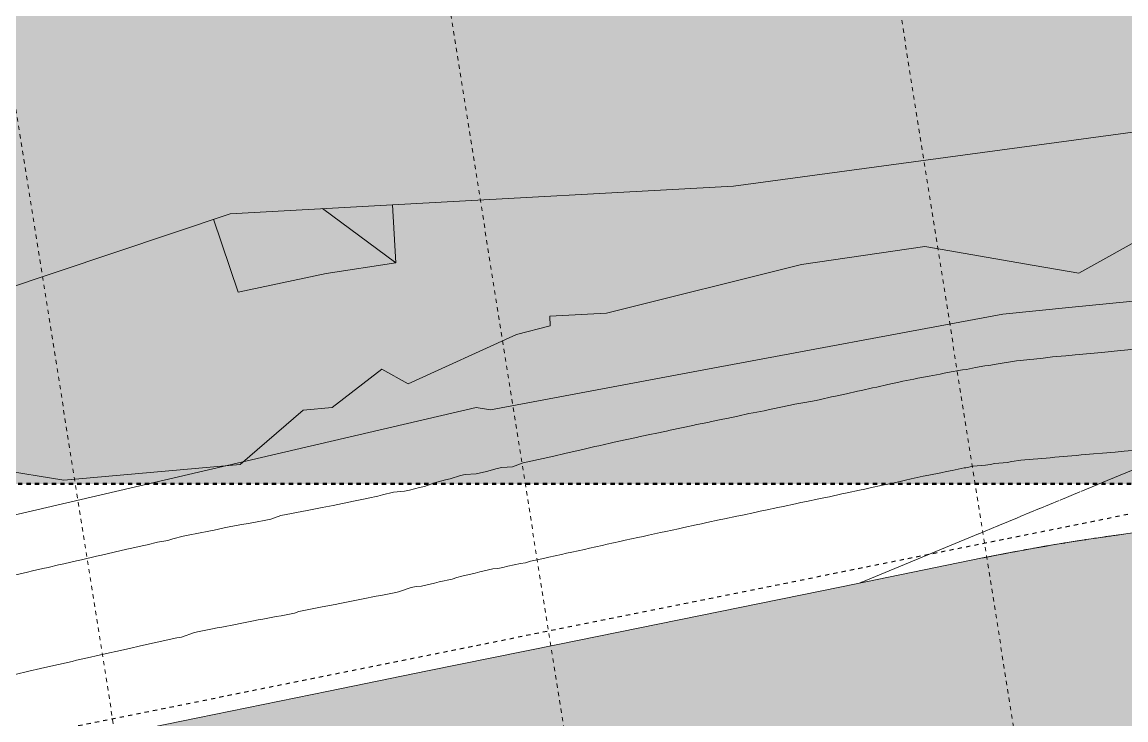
# Model space of a CAD drawing. Header units: metres. Extents: x -2515 to -2174, y 3875 to 4127.
# Drawn here: x -2288.11 to -2262.03, y 4054.32 to 4070.8 of the extents above; entities that cross this region are included whole.
import ezdxf

# ---------------------------------------------------------------- set-up
doc = ezdxf.new("R2010")
doc.units = ezdxf.units.M
for name, pattern in [('BOUNDARY Tighter', [0.008, 0.004, -0.002, 0, -0.002]), ('Dash Medium', [0.0075, 0.0045, -0.003]), ('Grid Line', [0.021, 0.012, -0.003, 0.003, -0.003])]:
    doc.linetypes.add(name, pattern=pattern)
for name, color, linetype, lineweight in [('A-DETL', 90, 'Continuous', 5), ('A-DETL-GENF', 92, 'Continuous', 5), ('A-FLOR', 192, 'Continuous', 5), ('A-FLOR-PATT', 8, 'Continuous', 5), ('C-TOPO', 7, 'Continuous', 5), ('C-TOPO-MAJR', 7, 'Continuous', 18), ('C-TOPO-MINR', 7, 'Continuous', 5), ('S-GRID', 1, 'Continuous', 5)]:
    doc.layers.add(name, color=color, linetype=linetype, lineweight=lineweight)

msp = doc.modelspace()

# ---------------------------------------------------------------- hatches: boundary and pattern name
at = {"layer": 'A-DETL-GENF', "transparency": 33554585}
h = msp.add_hatch(color=7, dxfattribs=at)
h.paths.add_polyline_path([(-2302.0185, 3892.4128), (-2174.3113, 3892.4128), (-2174.3113, 4126.8955), (-2514.8637, 4126.8955), (-2514.8637, 3892.4128), (-2344.5875, 3892.4128)])
h.paths.add_polyline_path([(-2500.3708, 3896.9439), (-2507.4708, 3896.9439), (-2507.4708, 3904.3439), (-2500.3708, 3904.3439), (-2500.3708, 3903.4974)])
h.paths.add_polyline_path([(-2443.0284, 3945.9439), (-2477.4708, 3945.9439), (-2477.4708, 4057.0406), (-2355.409, 4057.0406), (-2355.409, 4059.8908), (-2213.309, 4059.8908), (-2213.309, 3949.0908), (-2338.4583, 3949.0908), (-2338.4583, 3945.9439), (-2441.6982, 3945.9439)])
at = {"layer": 'A-FLOR-PATT'}
for points in [[(-2262.8387, 4052.5417), (-2261.9695, 4052.7037), (-2261.6541, 4052.758), (-2260.7797, 4052.8849), (-2260.4618, 4052.9266), (-2261.4888, 4058.7777), (-2262.2782, 4058.6752), (-2263.0658, 4058.5602), (-2263.8515, 4058.4327), (-2264.7705, 4058.2662), (-2265.4164, 4058.1402), (-2262.859, 4052.5857)], [(-2301.6523, 4044.6449), (-2265.4164, 4058.1402), (-2302.5919, 4050.5767), (-2301.7152, 4045.042)], [(-2301.6523, 4044.6449), (-2262.8387, 4052.5417), (-2265.4164, 4058.1402), (-2300.5861, 4045.042)]]:
    msp.add_hatch(color=253, dxfattribs=at).paths.add_polyline_path(points)

# ---------------------------------------------------------------- linework, layer by layer
at = {"layer": 'A-DETL', "linetype": 'Dash Medium', "lineweight": 50}
msp.add_line((-2355.409, 4059.8908), (-2213.309, 4059.8908), dxfattribs=at)
at = {"layer": 'A-DETL', "linetype": 'BOUNDARY Tighter', "lineweight": 25}
msp.add_line((-2260.6109, 4059.4439), (-2388.3643, 4033.7254), dxfattribs=at)
at = {"layer": 'A-FLOR'}
for p, q in [((-2280.8713, 4054.9958), (-2278.5337, 4055.4714)), ((-2345.1157, 4041.9251), (-2283.9581, 4054.3678))]:
    msp.add_line(p, q, dxfattribs=at)
msp.add_open_spline([(-2265.4164, 4058.1402), (-2264.1162, 4058.4047), (-2262.8058, 4058.6174), (-2261.4888, 4058.7777)], degree=3, dxfattribs=at)
at = {"layer": 'C-TOPO'}
for p, q in [((-2271.3036, 4066.9193), (-2247.052, 4070.1956)), ((-2295.5756, 4062.1213), (-2283.1979, 4066.2718)), ((-2283.1979, 4066.2718), (-2279.3598, 4066.4807)), ((-2263.2959, 4064.063), (-2260.0167, 4064.3922)), ((-2264.9356, 4063.8984), (-2263.2959, 4064.063)), ((-2272.1264, 4062.5586), (-2264.9356, 4063.8984)), ((-2277.0429, 4061.6426), (-2272.1264, 4062.5586)), ((-2295.3176, 4057.521), (-2277.3817, 4061.6936)), ((-2277.3817, 4061.6936), (-2277.0429, 4061.6426)), ((-2263.1191, 4058.552), (-2263.1531, 4058.5467)), ((-2263.1006, 4058.5548), (-2263.1191, 4058.552)), ((-2263.0539, 4058.562), (-2262.9998, 4058.5703)), ((-2262.3563, 4058.6644), (-2262.3903, 4058.6596)), ((-2262.3248, 4058.6687), (-2262.3563, 4058.6644)), ((-2264.6515, 4058.2896), (-2264.6587, 4058.2882)), ((-2264.6226, 4058.295), (-2264.4456, 4058.3277)), ((-2263.9435, 4058.4169), (-2263.8661, 4058.4302)), ((-2263.8858, 4058.4268), (-2263.908, 4058.423)), ((-2263.8746, 4058.4287), (-2263.8858, 4058.4268)), ((-2268.7474, 4057.4624), (-2265.4164, 4058.1402)), ((-2275.455, 4056.0978), (-2268.7474, 4057.4624)), ((-2278.5337, 4055.4714), (-2275.4551, 4056.0977)), ((-2283.9581, 4054.3678), (-2280.8713, 4054.9958))]:
    msp.add_line(p, q, dxfattribs=at)
at = {"layer": 'C-TOPO', "flags": 128}
for points in [[(-2262.4854, 4058.6462), (-2262.2574, 4058.6781), (-2262.0293, 4058.7089)], [(-2263.8352, 4058.4354), (-2263.7157, 4058.4556), (-2263.4877, 4058.4933)], [(-2263.4877, 4058.4933), (-2263.4815, 4058.4943), (-2263.4754, 4058.4953)], [(-2263.4754, 4058.4953), (-2263.4692, 4058.4963), (-2263.463, 4058.4973)], [(-2263.463, 4058.4973), (-2263.2315, 4058.5344), (-2263.0812, 4058.5578)], [(-2262.9998, 4058.5703), (-2262.9929, 4058.5714), (-2262.9861, 4058.5724)], [(-2262.9861, 4058.5724), (-2262.9792, 4058.5735), (-2262.9723, 4058.5745)], [(-2262.9723, 4058.5745), (-2262.7438, 4058.6088), (-2262.5151, 4058.642)], [(-2262.5151, 4058.642), (-2262.5077, 4058.643), (-2262.5003, 4058.6441)], [(-2262.5003, 4058.6441), (-2262.4928, 4058.6451), (-2262.4854, 4058.6462)], [(-2265.3912, 4058.1453), (-2265.1579, 4058.192), (-2264.9243, 4058.2377)], [(-2264.9243, 4058.2377), (-2264.9208, 4058.2384), (-2264.9172, 4058.2391)], [(-2264.9172, 4058.2391), (-2264.9136, 4058.2398), (-2264.91, 4058.2404)], [(-2264.91, 4058.2404), (-2264.6779, 4058.2846), (-2264.6436, 4058.291)], [(-2264.4456, 4058.3277), (-2264.4411, 4058.3285), (-2264.4365, 4058.3293)], [(-2264.4365, 4058.3293), (-2264.4274, 4058.331), (-2264.4183, 4058.3327)], [(-2264.4183, 4058.3327), (-2264.1864, 4058.3744), (-2263.9544, 4058.415)], [(-2263.9544, 4058.415), (-2263.9489, 4058.416), (-2263.9435, 4058.4169)], [(-2265.4164, 4058.1402), (-2265.4087, 4058.1417), (-2265.4011, 4058.1433)], [(-2265.4011, 4058.1433), (-2265.4002, 4058.1434), (-2265.3992, 4058.1436)], [(-2265.3992, 4058.1436), (-2265.3952, 4058.1444), (-2265.3912, 4058.1453)]]:
    msp.add_lwpolyline(points, dxfattribs=at)
at = {"layer": 'C-TOPO'}
for start, end in [(98.86481, 99.34743), (97.9811, 98.42173), (100.62039, 101.5), (99.74132, 100.30611)]:
    msp.add_arc((-2255.448, 4009.1439), 50, start, end, dxfattribs=at)
at = {"layer": 'C-TOPO-MAJR', "color": 254, "lineweight": 13}
for p, q in [((-2279.3598, 4066.4807), (-2271.3036, 4066.9193)), ((-2279.2851, 4065.1071), (-2281.013, 4066.3907)), ((-2279.2851, 4065.1071), (-2279.3598, 4066.4807)), ((-2283.5885, 4066.1408), (-2283.0105, 4064.4172)), ((-2280.9296, 4064.8572), (-2279.2851, 4065.1071)), ((-2283.0105, 4064.4172), (-2280.9296, 4064.8572)), ((-2263.9856, 4062.8633), (-2263.7655, 4062.8891)), ((-2263.7655, 4062.8891), (-2263.6702, 4062.8962)), ((-2263.6702, 4062.8962), (-2263.4498, 4062.9171)), ((-2263.4498, 4062.9171), (-2263.2296, 4062.938)), ((-2263.2296, 4062.938), (-2263.1349, 4062.9451)), ((-2263.1349, 4062.9451), (-2262.6947, 4062.988)), ((-2262.6947, 4062.988), (-2262.5997, 4062.9951)), ((-2262.5997, 4062.9951), (-2262.1599, 4063.039)), ((-2262.1599, 4063.039), (-2262.0648, 4063.0462)), ((-2262.0648, 4063.0462), (-2261.8351, 4063.0697)), ((-2265.7975, 4062.5925), (-2265.5807, 4062.6352)), ((-2265.5807, 4062.6352), (-2265.3637, 4062.6781)), ((-2265.3637, 4062.6781), (-2265.2682, 4062.6853)), ((-2265.2682, 4062.6853), (-2265.0515, 4062.7286)), ((-2265.0515, 4062.7286), (-2264.6144, 4062.7944)), ((-2264.6144, 4062.7944), (-2264.5197, 4062.8016)), ((-2264.5197, 4062.8016), (-2264.2992, 4062.8305)), ((-2264.2992, 4062.8305), (-2264.2054, 4062.8377)), ((-2264.2054, 4062.8377), (-2263.9856, 4062.8633)), ((-2267.3023, 4062.3148), (-2267.0394, 4062.3636)), ((-2267.0394, 4062.3636), (-2266.9451, 4062.384)), ((-2266.9451, 4062.384), (-2266.682, 4062.4328)), ((-2266.682, 4062.4328), (-2266.419, 4062.4816)), ((-2266.419, 4062.4816), (-2266.3248, 4062.502)), ((-2266.3248, 4062.502), (-2266.242, 4062.5172)), ((-2266.242, 4062.5172), (-2265.8932, 4062.5852)), ((-2265.8932, 4062.5852), (-2265.7975, 4062.5925)), ((-2268.3711, 4062.0785), (-2268.2738, 4062.0996)), ((-2268.2738, 4062.0996), (-2268.0142, 4062.1574)), ((-2268.0142, 4062.1574), (-2267.918, 4062.1783)), ((-2267.918, 4062.1783), (-2267.658, 4062.2362)), ((-2267.658, 4062.2362), (-2267.3969, 4062.2944)), ((-2267.3969, 4062.2944), (-2267.3023, 4062.3148)), ((-2269.6139, 4061.8147), (-2269.3451, 4061.8628)), ((-2269.3451, 4061.8628), (-2269.2451, 4061.8868)), ((-2269.2451, 4061.8868), (-2268.9874, 4061.9442)), ((-2268.9874, 4061.9442), (-2268.8884, 4061.9633)), ((-2268.8884, 4061.9633), (-2268.6303, 4062.0208)), ((-2268.6303, 4062.0208), (-2268.3711, 4062.0785)), ((-2270.9374, 4061.5498), (-2270.8406, 4061.5708)), ((-2270.8406, 4061.5708), (-2270.58, 4061.6187)), ((-2270.58, 4061.6187), (-2270.4818, 4061.6399)), ((-2270.4818, 4061.6399), (-2270.2217, 4061.6929)), ((-2270.2217, 4061.6929), (-2269.9553, 4061.7477)), ((-2269.9553, 4061.7477), (-2269.8555, 4061.7694)), ((-2269.8555, 4061.7694), (-2269.6139, 4061.8147)), ((-2272.1753, 4061.2893), (-2271.9115, 4061.3433)), ((-2271.9115, 4061.3433), (-2271.8187, 4061.3634)), ((-2271.8187, 4061.3634), (-2271.5554, 4061.4173)), ((-2271.5554, 4061.4173), (-2271.4614, 4061.4376)), ((-2271.4614, 4061.4376), (-2271.1985, 4061.4915)), ((-2271.1985, 4061.4915), (-2270.9374, 4061.5498)), ((-2273.507, 4061.0066), (-2273.2427, 4061.0644)), ((-2273.2427, 4061.0644), (-2273.1506, 4061.0839)), ((-2273.1506, 4061.0839), (-2272.8857, 4061.1393)), ((-2272.8857, 4061.1393), (-2272.7955, 4061.1588)), ((-2272.7955, 4061.1588), (-2272.5307, 4061.2142)), ((-2272.5307, 4061.2142), (-2272.2668, 4061.2694)), ((-2272.2668, 4061.2694), (-2272.1753, 4061.2893)), ((-2274.5808, 4060.7708), (-2274.4851, 4060.7916)), ((-2274.4851, 4060.7916), (-2274.2147, 4060.8518)), ((-2274.2147, 4060.8518), (-2274.1221, 4060.8719)), ((-2274.1221, 4060.8719), (-2273.8594, 4060.9293)), ((-2273.8594, 4060.9293), (-2273.5956, 4060.987)), ((-2273.5956, 4060.987), (-2273.507, 4061.0066)), ((-2275.8027, 4060.49), (-2275.5486, 4060.5478)), ((-2275.5486, 4060.5478), (-2275.2909, 4060.6078)), ((-2275.2909, 4060.6078), (-2275.1892, 4060.6285)), ((-2275.1892, 4060.6285), (-2274.9303, 4060.6882)), ((-2274.9303, 4060.6882), (-2274.8316, 4060.7109)), ((-2274.8316, 4060.7109), (-2274.5808, 4060.7708)), ((-2276.8902, 4060.25), (-2276.7756, 4060.2751)), ((-2276.7756, 4060.2751), (-2276.5223, 4060.2948)), ((-2276.5223, 4060.2948), (-2276.2744, 4060.3847)), ((-2276.2744, 4060.3847), (-2276.1628, 4060.4086)), ((-2276.1628, 4060.4086), (-2275.9099, 4060.4668)), ((-2275.9099, 4060.4668), (-2275.8027, 4060.49)), ((-2278.1116, 4059.9858), (-2277.9951, 4060.011)), ((-2277.9951, 4060.011), (-2277.7557, 4060.0866)), ((-2277.7557, 4060.0866), (-2277.6396, 4060.1117)), ((-2277.6396, 4060.1117), (-2277.3798, 4060.1279)), ((-2277.3798, 4060.1279), (-2277.1357, 4060.1846)), ((-2277.1357, 4060.1846), (-2276.8902, 4060.25)), ((-2278.365, 4059.9114), (-2278.1116, 4059.9858)), ((-2263.0964, 4059.7102), (-2262.693, 4059.8772)), ((-2264.0605, 4059.3111), (-2263.603, 4059.5005)), ((-2263.5834, 4059.5086), (-2263.1176, 4059.7014)), ((-2264.5305, 4059.1166), (-2264.0694, 4059.3075)), ((-2265.013, 4058.9168), (-2264.5899, 4059.092)), ((-2264.5824, 4059.0951), (-2264.5381, 4059.1134)), ((-2268.27, 4057.5686), (-2265.5103, 4058.711)), ((-2265.5018, 4058.7145), (-2265.0569, 4058.8987)), ((-2265.0508, 4058.9012), (-2265.0191, 4058.9143)), ((-2268.3126, 4057.5509), (-2268.2739, 4057.5669))]:
    msp.add_line(p, q, dxfattribs=at)
at = {"layer": 'C-TOPO-MAJR', "color": 50, "lineweight": 13}
for p, q in [((-2262.6102, 4059.9115), (-2261.5868, 4060.3352)), ((-2262.682, 4059.8818), (-2262.6214, 4059.9069))]:
    msp.add_line(p, q, dxfattribs=at)
at = {"layer": 'C-TOPO-MAJR', "color": 251, "lineweight": 13}
for p, q in [((-2278.9566, 4059.7413), (-2278.7244, 4059.8057)), ((-2278.7244, 4059.8057), (-2278.6078, 4059.8309)), ((-2278.6078, 4059.8309), (-2278.365, 4059.9114)), ((-2280.2828, 4059.4794), (-2280.0457, 4059.5293)), ((-2280.0457, 4059.5293), (-2279.9347, 4059.5499)), ((-2279.9347, 4059.5499), (-2279.7034, 4059.5983)), ((-2279.7034, 4059.5983), (-2279.5954, 4059.6351)), ((-2279.5954, 4059.6351), (-2279.3353, 4059.6926)), ((-2279.3353, 4059.6926), (-2279.0735, 4059.716)), ((-2279.0735, 4059.716), (-2278.9566, 4059.7413)), ((-2281.6303, 4059.2127), (-2281.3752, 4059.2631)), ((-2281.3752, 4059.2631), (-2281.2614, 4059.285)), ((-2281.2614, 4059.285), (-2281.0211, 4059.3326)), ((-2281.0211, 4059.3326), (-2280.7659, 4059.3834)), ((-2280.7659, 4059.3834), (-2280.6534, 4059.4051)), ((-2280.6534, 4059.4051), (-2280.3945, 4059.4571)), ((-2280.3945, 4059.4571), (-2280.2828, 4059.4794)), ((-2282.9682, 4058.9234), (-2282.72, 4058.9658)), ((-2282.72, 4058.9658), (-2282.601, 4058.9888)), ((-2282.601, 4058.9888), (-2282.351, 4059.0315)), ((-2282.351, 4059.0315), (-2282.232, 4059.0544)), ((-2282.232, 4059.0544), (-2281.9976, 4059.1408)), ((-2281.9976, 4059.1408), (-2281.7447, 4059.1907)), ((-2281.7447, 4059.1907), (-2281.6303, 4059.2127)), ((-2284.1883, 4058.6758), (-2283.9428, 4058.7262)), ((-2283.9428, 4058.7262), (-2283.6973, 4058.7767)), ((-2283.6973, 4058.7767), (-2283.5769, 4058.7996)), ((-2283.5769, 4058.7996), (-2283.3348, 4058.8501)), ((-2283.3348, 4058.8501), (-2283.2172, 4058.873)), ((-2283.2172, 4058.873), (-2282.9682, 4058.9234)), ((-2285.2769, 4058.4288), (-2285.1569, 4058.4547)), ((-2285.1569, 4058.4547), (-2284.9138, 4058.5113)), ((-2284.9138, 4058.5113), (-2284.6696, 4058.5553)), ((-2284.6696, 4058.5553), (-2284.5529, 4058.5948)), ((-2284.5529, 4058.5948), (-2284.3074, 4058.6528)), ((-2284.3074, 4058.6528), (-2284.1883, 4058.6758)), ((-2286.7065, 4058.1001), (-2286.355, 4058.1818)), ((-2286.355, 4058.1818), (-2286.2346, 4058.2079)), ((-2286.2346, 4058.2079), (-2285.6401, 4058.3462)), ((-2285.6401, 4058.3462), (-2285.5198, 4058.3722)), ((-2285.5198, 4058.3722), (-2285.2769, 4058.4288)), ((-2287.621, 4057.8904), (-2287.5, 4057.918)), ((-2287.5, 4057.918), (-2287.2521, 4057.9757)), ((-2287.2521, 4057.9757), (-2287.1285, 4058.0031)), ((-2287.1285, 4058.0031), (-2286.8242, 4058.0739)), ((-2286.8242, 4058.0739), (-2286.7065, 4058.1001)), ((-2288.6108, 4057.6608), (-2287.9851, 4057.8063)), ((-2287.9851, 4057.8063), (-2287.8638, 4057.8339)), ((-2287.8638, 4057.8339), (-2287.621, 4057.8904))]:
    msp.add_line(p, q, dxfattribs=at)
at = {"layer": 'C-TOPO-MINR', "color": 9}
for p, q in [((-2263.1424, 4064.8654), (-2261.2893, 4065.8981)), ((-2269.6942, 4065.0754), (-2266.7791, 4065.4988)), ((-2266.7791, 4065.4988), (-2264.1987, 4065.0505)), ((-2274.3005, 4063.924), (-2269.6942, 4065.0754)), ((-2264.1987, 4065.0505), (-2263.1424, 4064.8654)), ((-2275.6433, 4063.8509), (-2274.3005, 4063.924)), ((-2275.6308, 4063.6219), (-2275.6433, 4063.8509)), ((-2278.9894, 4062.2503), (-2276.4275, 4063.418)), ((-2276.4275, 4063.418), (-2275.6308, 4063.6219)), ((-2280.7828, 4061.6935), (-2279.6142, 4062.6021)), ((-2279.6142, 4062.6021), (-2278.9894, 4062.2503)), ((-2282.9579, 4060.3491), (-2281.4729, 4061.6344)), ((-2281.4729, 4061.6344), (-2280.7828, 4061.6935)), ((-2291.8249, 4060.7467), (-2287.1264, 4059.9771)), ((-2263.7118, 4060.5196), (-2263.6031, 4060.5323)), ((-2263.6031, 4060.5323), (-2263.3073, 4060.5544)), ((-2263.3073, 4060.5544), (-2263.1987, 4060.5647)), ((-2263.1987, 4060.5647), (-2263.0903, 4060.575)), ((-2263.0903, 4060.575), (-2262.7967, 4060.5971)), ((-2262.7967, 4060.5971), (-2262.5805, 4060.6182)), ((-2262.5805, 4060.6182), (-2262.2864, 4060.6403)), ((-2262.2864, 4060.6403), (-2262.0709, 4060.6618)), ((-2262.0709, 4060.6618), (-2261.7762, 4060.684)), ((-2287.1264, 4059.9771), (-2282.9579, 4060.3491)), ((-2266.1377, 4060.2038), (-2265.8509, 4060.2659)), ((-2265.8509, 4060.2659), (-2265.8096, 4060.2734)), ((-2265.8096, 4060.2734), (-2265.6357, 4060.3073)), ((-2265.6357, 4060.3073), (-2265.3438, 4060.3296)), ((-2265.3438, 4060.3296), (-2265.2359, 4060.3508)), ((-2265.2359, 4060.3508), (-2265.128, 4060.3721)), ((-2265.128, 4060.3721), (-2264.8357, 4060.3943)), ((-2264.8357, 4060.3943), (-2264.7282, 4060.4158)), ((-2264.7282, 4060.4158), (-2264.5113, 4060.4485)), ((-2264.5113, 4060.4485), (-2264.2193, 4060.4705)), ((-2264.2193, 4060.4705), (-2264.1101, 4060.4849)), ((-2264.1101, 4060.4849), (-2263.8203, 4060.507)), ((-2263.8203, 4060.507), (-2263.7118, 4060.5196)), ((-2267.2342, 4059.9777), (-2267.105, 4060.0065)), ((-2267.105, 4060.0065), (-2266.8171, 4060.0688)), ((-2266.8171, 4060.0688), (-2266.6866, 4060.093)), ((-2266.6866, 4060.093), (-2266.3994, 4060.1552)), ((-2266.3994, 4060.1552), (-2266.2686, 4060.1795)), ((-2266.2686, 4060.1795), (-2266.1377, 4060.2038)), ((-2267.652, 4059.8864), (-2267.363, 4059.949)), ((-2267.363, 4059.949), (-2267.2342, 4059.9777))]:
    msp.add_line(p, q, dxfattribs=at)
at = {"layer": 'C-TOPO-MINR', "color": 252}
for p, q in [((-2268.3251, 4059.7383), (-2268.198, 4059.7666)), ((-2268.198, 4059.7666), (-2268.0704, 4059.795)), ((-2268.0704, 4059.795), (-2267.7802, 4059.8579)), ((-2267.7802, 4059.8579), (-2267.652, 4059.8864)), ((-2269.5783, 4059.4745), (-2269.2856, 4059.5379)), ((-2269.2856, 4059.5379), (-2269.1673, 4059.5601)), ((-2269.1673, 4059.5601), (-2269.0355, 4059.5837)), ((-2269.0355, 4059.5837), (-2268.7431, 4059.6537)), ((-2268.7431, 4059.6537), (-2268.6165, 4059.6819)), ((-2268.6165, 4059.6819), (-2268.3251, 4059.7383)), ((-2270.8017, 4059.2173), (-2270.6739, 4059.2435)), ((-2270.6739, 4059.2435), (-2270.547, 4059.2718)), ((-2270.547, 4059.2718), (-2270.2548, 4059.3351)), ((-2270.2548, 4059.3351), (-2270.1278, 4059.3585)), ((-2270.1278, 4059.3585), (-2269.8356, 4059.4218)), ((-2269.8356, 4059.4218), (-2269.7085, 4059.4477)), ((-2269.7085, 4059.4477), (-2269.5783, 4059.4745)), ((-2272.0576, 4058.9491), (-2271.9304, 4058.9758)), ((-2271.9304, 4058.9758), (-2271.6392, 4059.0389)), ((-2271.6392, 4059.0389), (-2271.5116, 4059.065)), ((-2271.5116, 4059.065), (-2271.2205, 4059.1281)), ((-2271.2205, 4059.1281), (-2271.0928, 4059.1542)), ((-2271.0928, 4059.1542), (-2270.8017, 4059.2173)), ((-2273.3143, 4058.6784), (-2273.0292, 4058.7418)), ((-2273.0292, 4058.7418), (-2272.9024, 4058.7695)), ((-2272.9024, 4058.7695), (-2272.6036, 4058.8327)), ((-2272.6036, 4058.8327), (-2272.4762, 4058.8594)), ((-2272.4762, 4058.8594), (-2272.1853, 4058.9224)), ((-2272.1853, 4058.9224), (-2272.0576, 4058.9491)), ((-2274.404, 4058.4384), (-2274.2847, 4058.4669)), ((-2274.2847, 4058.4669), (-2273.9888, 4058.531)), ((-2273.9888, 4058.531), (-2273.8599, 4058.5597)), ((-2273.8599, 4058.5597), (-2273.5661, 4058.6234)), ((-2273.5661, 4058.6234), (-2273.4405, 4058.6509)), ((-2273.4405, 4058.6509), (-2273.3143, 4058.6784)), ((-2275.6698, 4058.1591), (-2275.3668, 4058.2248)), ((-2275.3668, 4058.2248), (-2275.2467, 4058.2521)), ((-2275.2467, 4058.2521), (-2275.1248, 4058.2805)), ((-2275.1248, 4058.2805), (-2274.8247, 4058.3414)), ((-2274.8247, 4058.3414), (-2274.7019, 4058.3697)), ((-2274.7019, 4058.3697), (-2274.404, 4058.4384)), ((-2276.7529, 4057.9166), (-2276.6379, 4057.9473)), ((-2276.6379, 4057.9473), (-2276.3337, 4058.014)), ((-2276.3337, 4058.014), (-2276.2146, 4058.0233)), ((-2276.2146, 4058.0233), (-2276.0981, 4058.0656)), ((-2276.0981, 4058.0656), (-2275.7891, 4058.1317)), ((-2275.7891, 4058.1317), (-2275.6698, 4058.1591)), ((-2277.9494, 4057.6413), (-2277.8363, 4057.6788)), ((-2277.8363, 4057.6788), (-2277.7182, 4057.7134)), ((-2277.7182, 4057.7134), (-2277.4092, 4057.7804)), ((-2277.4092, 4057.7804), (-2277.2973, 4057.8157)), ((-2277.2973, 4057.8157), (-2276.9892, 4057.8825)), ((-2276.9892, 4057.8825), (-2276.8674, 4057.8901)), ((-2276.8674, 4057.8901), (-2276.7529, 4057.9166)), ((-2279.2185, 4057.3376), (-2278.9185, 4057.4399)), ((-2278.9185, 4057.4399), (-2278.798, 4057.4665)), ((-2278.798, 4057.4665), (-2278.6768, 4057.4773)), ((-2278.6768, 4057.4773), (-2278.3666, 4057.5444)), ((-2278.3666, 4057.5444), (-2278.2587, 4057.5743)), ((-2278.2587, 4057.5743), (-2277.9494, 4057.6413)), ((-2280.4865, 4057.0886), (-2280.1737, 4057.1489)), ((-2280.1737, 4057.1489), (-2280.056, 4057.1725)), ((-2280.056, 4057.1725), (-2279.7438, 4057.235)), ((-2279.7438, 4057.235), (-2279.636, 4057.2577)), ((-2279.636, 4057.2577), (-2279.3237, 4057.3156)), ((-2279.3237, 4057.3156), (-2279.2185, 4057.3376)), ((-2281.6764, 4056.8383), (-2281.5699, 4056.8775)), ((-2281.5699, 4056.8775), (-2281.4549, 4056.9002)), ((-2281.4549, 4056.9002), (-2281.1412, 4056.9606)), ((-2281.1412, 4056.9606), (-2281.0252, 4056.9835)), ((-2281.0252, 4056.9835), (-2280.7118, 4057.0439)), ((-2280.7118, 4057.0439), (-2280.6026, 4057.0655)), ((-2280.6026, 4057.0655), (-2280.4865, 4057.0886)), ((-2282.9598, 4056.5941), (-2282.6477, 4056.6549)), ((-2282.6477, 4056.6549), (-2282.5345, 4056.6779)), ((-2282.5345, 4056.6779), (-2282.4217, 4056.6972)), ((-2282.4217, 4056.6972), (-2282.1059, 4056.758)), ((-2282.1059, 4056.758), (-2281.9922, 4056.7774)), ((-2281.9922, 4056.7774), (-2281.6764, 4056.8383)), ((-2284.3496, 4056.2724), (-2284.04, 4056.3772)), ((-2284.04, 4056.3772), (-2283.9283, 4056.4036)), ((-2283.9283, 4056.4036), (-2283.6126, 4056.4645)), ((-2283.6126, 4056.4645), (-2283.5009, 4056.4874)), ((-2283.5009, 4056.4874), (-2283.3893, 4056.5103)), ((-2283.3893, 4056.5103), (-2283.0699, 4056.5712)), ((-2283.0699, 4056.5712), (-2282.9598, 4056.5941)), ((-2285.3123, 4056.0644), (-2284.9931, 4056.1335)), ((-2284.9931, 4056.1335), (-2284.8852, 4056.1586)), ((-2284.8852, 4056.1586), (-2284.5668, 4056.2276)), ((-2284.5668, 4056.2276), (-2284.4585, 4056.2528)), ((-2284.4585, 4056.2528), (-2284.3496, 4056.2724)), ((-2286.3624, 4055.8286), (-2286.05, 4055.8979)), ((-2286.05, 4055.8979), (-2285.8949, 4055.934)), ((-2285.8949, 4055.934), (-2285.5755, 4056.0031)), ((-2285.5755, 4056.0031), (-2285.3123, 4056.0644)), ((-2287.6819, 4055.5281), (-2287.3599, 4055.6014)), ((-2287.3599, 4055.6014), (-2287.2539, 4055.6261)), ((-2287.2539, 4055.6261), (-2286.9328, 4055.6992)), ((-2286.9328, 4055.6992), (-2286.8242, 4055.7245)), ((-2286.8242, 4055.7245), (-2286.4962, 4055.7975)), ((-2286.4962, 4055.7975), (-2286.3624, 4055.8286)), ((-2288.2763, 4055.3914), (-2287.9541, 4055.4648)), ((-2287.9541, 4055.4648), (-2287.6819, 4055.5281))]:
    msp.add_line(p, q, dxfattribs=at)
at = {"layer": 'S-GRID', "linetype": 'Grid Line'}
for p, q in [((-2256.2676, 4001.0128), (-2270.1793, 4088.8446)), ((-2266.6383, 3999.3702), (-2280.55, 4087.202)), ((-2277.009, 3997.7276), (-2290.9208, 4085.5594))]:
    msp.add_line(p, q, dxfattribs=at)

doc.saveas('drawing.dxf')
